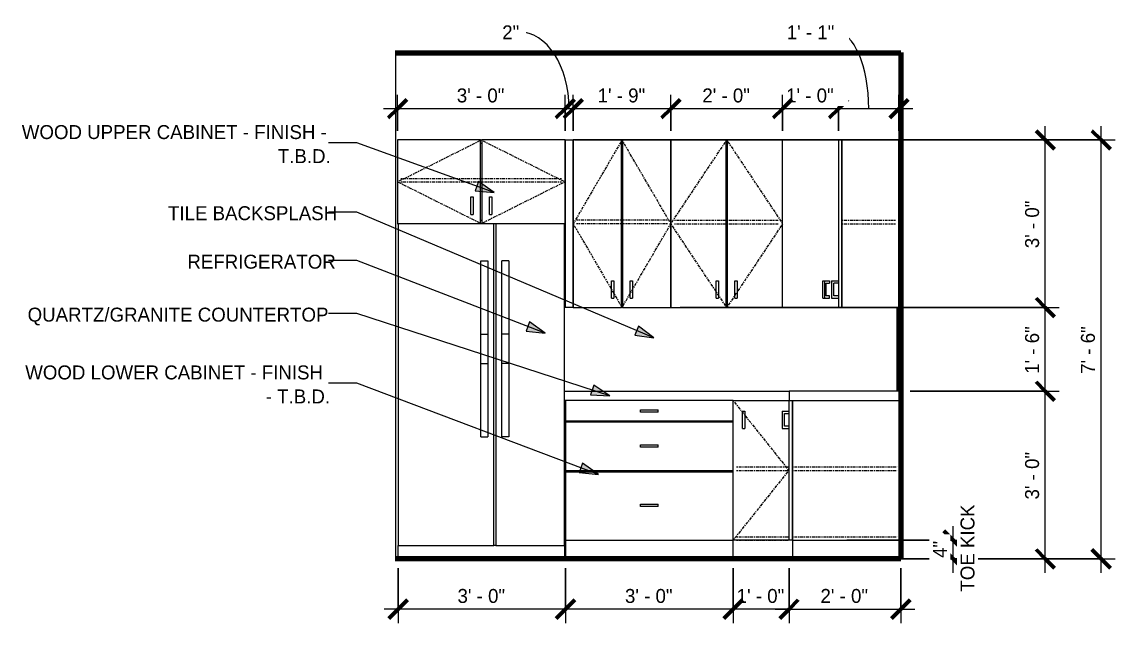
# Model space of a CAD drawing. Header units: inches. Extents: x 3011 to 5543, y -20 to 12119.
# Drawn here: x 3011.3 to 3246.1, y -13.8 to 115.4 of the extents above; entities that cross this region are included whole.
import ezdxf

# ---------------------------------------------------------------- set-up
doc = ezdxf.new("R2010")
doc.units = ezdxf.units.IN
doc.header["$MEASUREMENT"] = 0
doc.linetypes.add('Center', pattern=[1.25, 0.25, -0.1875, 0.625, -0.1875])
for name, color, linetype, lineweight in [('0-1', 7, 'Continuous', 5), ('A-ANNO-DIMS', 211, 'Continuous', 9), ('A-ANNO-DIMS-32', 211, 'Continuous', 9), ('A-FLOR-1', 7, 'Continuous', 70), ('A-WALL', 113, 'Continuous', 18), ('A-WALL-1', 113, 'Continuous', 70), ('A-WALL-2', 113, 'Continuous', 9), ('G-ANNO-TEXT', 231, 'Continuous', 9), ('I-WALL-1', 7, 'Continuous', 70), ('I-WALL-2', 250, 'Continuous', 18), ('Q-CASE', 31, 'Continuous', 9), ('Q-CASE-1', 31, 'Center', 9), ('Q-SPCQ', 91, 'Continuous', 9)]:
    doc.layers.add(name, color=color, linetype=linetype, lineweight=lineweight)
doc.styles.add('Century Gothic', font='ufonts.com_century-gothic.ttf', dxfattribs={"height": 3})
doc.dimstyles.new('OD_1__HACK_2', dxfattribs={"dimscale": 12, "dimtxt": 3.132505, "dimasz": 0.333333, "dimexe": 0.25, "dimexo": 0.166667, "dimgap": 0.041667, "dimtad": 1, "dimdec": 0, "dimzin": 3, "dimdsep": 46, "dimlunit": 4, "dimtxsty": 'Century Gothic', "dimblk1": 'OBLIQUE', "dimblk2": 'OBLIQUE', "dimsah": 1, "dimcen": 0.09, "dimdle": 0.25, "dimazin": 0, "dimtfac": 1, "dimtdec": 4, "dimtix": 1, "dimtmove": 1, "dimatfit": 3, "dimfxl": 1, "dimtvp": 1, "dimtfill": 1, "dimfrac": 2, "dimtolj": 1, "dimtzin": 0, "dimarcsym": 2})
doc.dimstyles.new('OD_1__HACK_2_1', dxfattribs={"dimscale": 12, "dimtxt": 3.132505, "dimasz": 0.333333, "dimexe": 0.25, "dimexo": 0.166667, "dimgap": 0.041667, "dimtad": 1, "dimdec": 0, "dimzin": 3, "dimdsep": 46, "dimlunit": 4, "dimtxsty": 'Century Gothic', "dimblk1": 'OBLIQUE', "dimblk2": 'OBLIQUE', "dimsah": 1, "dimcen": 0.09, "dimdle": 0.25, "dimazin": 0, "dimtfac": 1, "dimtdec": 4, "dimtix": 1, "dimtmove": 0, "dimatfit": 3, "dimfxl": 1, "dimtvp": 1, "dimtfill": 1, "dimfrac": 2, "dimtolj": 1, "dimtzin": 0, "dimarcsym": 2})

# ---------------------------------------------------------------- blocks, each defined once
blk = doc.blocks.new('CTR - 1st Phase - Shell_rvt-1-1ST FLOOR - 1BD B - ADA TYPE B - KITCHEN SIDE WALL')
at = {"layer": 'A-FLOR-1'}
for p, q in [((3091.47, 108.75), (3200.1, 108.75)), ((3200.1, 0), (3091.47, 0))]:
    blk.add_line(p, q, dxfattribs=at)
blk = doc.blocks.new('CTR - 1st Phase - Common Walls_rvt-1-1ST FLOOR - 1BD B - ADA TYPE B - KITCHEN SIDE WALL')
at = {"layer": 'I-WALL-1'}
for p, q in [((3200.07, 108.78), (3200.07, 0)), ((3200.07, 0), (3200.1, 0))]:
    blk.add_line(p, q, dxfattribs=at)
at = {"layer": 'I-WALL-2'}
blk.add_line((3091.5, 108.75), (3091.5, 0), dxfattribs=at)
blk = doc.blocks.new('Refrigerator_-_Side-by-Side_6047 - 36_ X 30_-1372843-1ST FLOOR - 1BD B - ADA TYPE B - KITCHEN SIDE WALL')
at = {"layer": 'Q-SPCQ'}
for p, q in [((3092.12, 72), (3092.12, 2.87)), ((3112.62, 72), (3092.12, 72)), ((3113.12, 72), (3112.62, 72)), ((3112.62, 2.87), (3112.62, 72)), ((3113.12, 72), (3113.12, 2.87)), ((3127.87, 72), (3113.12, 72)), ((3127.87, 2.87), (3127.87, 72)), ((3109.85, 48.29), (3109.85, 64)), ((3109.85, 64), (3111.36, 64)), ((3111.36, 64), (3111.36, 48.29)), ((3114.39, 48.29), (3114.39, 64)), ((3115.9, 64), (3114.39, 64)), ((3115.9, 64), (3115.9, 48.29)), ((3109.85, 41.94), (3109.85, 48.29)), ((3109.85, 48.29), (3111.36, 48.29)), ((3111.36, 48.29), (3111.36, 41.94)), ((3114.39, 41.94), (3114.39, 48.29)), ((3115.9, 48.29), (3114.39, 48.29)), ((3115.9, 48.29), (3115.9, 41.94)), ((3109.85, 26.23), (3109.85, 41.94)), ((3109.85, 41.94), (3111.36, 41.94)), ((3111.36, 41.94), (3111.36, 26.23)), ((3114.39, 26.23), (3114.39, 41.94)), ((3115.9, 41.94), (3114.39, 41.94)), ((3115.9, 41.94), (3115.9, 26.23)), ((3109.85, 26.23), (3111.36, 26.23)), ((3115.9, 26.23), (3114.39, 26.23)), ((3092.12, 0.37), (3092.12, 2.87)), ((3092.12, 2.87), (3112.62, 2.87)), ((3113.12, 2.87), (3112.62, 2.87)), ((3113.12, 2.87), (3127.87, 2.87)), ((3127.87, 2.87), (3127.87, 0.37)), ((3092.12, 0.37), (3127.87, 0.37)), ((3092.12, 0), (3092.12, 0.37)), ((3127.87, 0.37), (3127.87, 0))]:
    blk.add_line(p, q, dxfattribs=at)
blk = doc.blocks.new('300 Series Wall Hung Cabinet_302 - 18_ x 36_-2362919-1ST FLOOR - 1BD B - ADA TYPE B - KITCHEN SIDE WALL')
at = {"layer": 'Q-CASE'}
for p, q in [((3091.95, 90), (3091.95, 72)), ((3109.82, 90), (3091.95, 90)), ((3109.82, 72), (3109.82, 90)), ((3109.82, 90), (3110.07, 90)), ((3110.07, 90), (3110.07, 72)), ((3127.95, 90), (3110.07, 90)), ((3127.95, 72), (3127.95, 90)), ((3110.07, 89.25), (3109.82, 89.25)), ((3107.7, 77.75), (3108.19, 77.75)), ((3107.7, 74), (3107.7, 77.75)), ((3108.19, 77.75), (3108.19, 74)), ((3111.7, 77.75), (3112.19, 77.75)), ((3111.7, 74), (3111.7, 77.75)), ((3112.19, 77.75), (3112.19, 74)), ((3107.7, 74), (3108.19, 74)), ((3111.7, 74), (3112.19, 74)), ((3091.95, 72), (3092.12, 72)), ((3109.82, 72.75), (3110.07, 72.75)), ((3127.87, 72), (3127.95, 72))]:
    blk.add_line(p, q, dxfattribs=at)
at = {"layer": 'Q-CASE-1'}
for p, q in [((3091.95, 81), (3109.95, 90)), ((3109.95, 90), (3127.95, 81)), ((3109.95, 72), (3091.95, 81)), ((3092.7, 81.75), (3127.2, 81.75)), ((3092.7, 81), (3127.2, 81)), ((3127.95, 81), (3109.95, 72))]:
    blk.add_line(p, q, dxfattribs=at)
blk = doc.blocks.new('308 - 308-2727439-1ST FLOOR - 1BD B - ADA TYPE B - KITCHEN SIDE WALL')
at = {"layer": 'Q-CASE'}
for p, q in [((3174.7, 90), (3186.7, 90)), ((3183.34, 59.75), (3183.69, 59.75)), ((3183.34, 56), (3183.34, 59.75)), ((3183.69, 59.75), (3184.75, 59.75)), ((3183.69, 59.75), (3183.69, 56)), ((3184.04, 59.25), (3184.75, 59.25)), ((3184.04, 56.5), (3184.04, 59.25)), ((3184.75, 59.75), (3184.75, 59.25)), ((3184.75, 56.5), (3184.04, 56.5)), ((3184.75, 56), (3184.75, 56.5)), ((3183.34, 56), (3183.69, 56)), ((3183.69, 56), (3184.75, 56)), ((3186.7, 54), (3174.7, 54))]:
    blk.add_line(p, q, dxfattribs=at)
blk = doc.blocks.new('Base Cabinet Corner 197 - Base Cabinet Corner 197-2565125-1ST FLOOR - 1BD B - ADA TYPE B - KITCHEN SIDE WALL')
at = {"layer": 'Q-CASE'}
for p, q in [((3164.07, 34), (3176.05, 34)), ((3164.07, 4), (3164.07, 34)), ((3176.05, 34), (3176.07, 34)), ((3176.05, 34), (3176.05, 31.75)), ((3176.07, 4), (3176.07, 34)), ((3176.82, 4), (3176.82, 34)), ((3176.82, 34), (3176.82, 4)), ((3166.07, 31.75), (3166.56, 31.75)), ((3166.07, 28), (3166.07, 31.75)), ((3166.56, 31.75), (3166.56, 28)), ((3174.57, 31.75), (3176.07, 31.75)), ((3174.57, 31.75), (3174.57, 28)), ((3175.07, 31.25), (3176.07, 31.25)), ((3175.07, 28.5), (3175.07, 31.25)), ((3176.05, 31.25), (3176.05, 28.5)), ((3176.07, 28.5), (3175.07, 28.5)), ((3166.07, 28), (3166.56, 28)), ((3174.57, 28), (3176.07, 28)), ((3176.05, 28), (3176.05, 4)), ((3164.07, 0), (3164.07, 4)), ((3164.07, 0), (3164.07, 4)), ((3176.05, 4), (3164.07, 4)), ((3176.07, 4), (3176.05, 4)), ((3176.82, 4), (3176.07, 4)), ((3176.79, 4), (3200.07, 4)), ((3176.79, 4), (3176.79, 0)), ((3176.82, 4), (3200.07, 4))]:
    blk.add_line(p, q, dxfattribs=at)
at = {"layer": 'Q-CASE-1'}
for p, q in [((3164.07, 34), (3176.02, 19)), ((3176.02, 19), (3164.07, 4)), ((3164.82, 19.75), (3176.07, 19.75)), ((3164.82, 19), (3176.02, 19)), ((3176.79, 19.75), (3199.32, 19.75)), ((3176.79, 19), (3199.32, 19)), ((3164.82, 4.75), (3176.07, 4.75)), ((3176.79, 4.75), (3199.32, 4.75)), ((3164.82, 4), (3176.02, 4)), ((3176.79, 4), (3199.32, 4))]:
    blk.add_line(p, q, dxfattribs=at)
blk = doc.blocks.new('300 Series Wall Hung Cabinet_302 - 24_ X 36_-2573584-1ST FLOOR - 1BD B - ADA TYPE B - KITCHEN SIDE WALL')
at = {"layer": 'Q-CASE'}
for p, q in [((3150.7, 90), (3150.7, 54)), ((3162.57, 90), (3150.7, 90)), ((3162.57, 54), (3162.57, 90)), ((3162.57, 90), (3162.82, 90)), ((3162.82, 90), (3162.82, 54)), ((3174.7, 90), (3162.82, 90)), ((3174.7, 54), (3174.7, 90)), ((3162.82, 89.25), (3162.57, 89.25)), ((3160.45, 59.75), (3160.94, 59.75)), ((3160.45, 56), (3160.45, 59.75)), ((3160.94, 59.75), (3160.94, 56)), ((3164.45, 59.75), (3164.94, 59.75)), ((3164.45, 56), (3164.45, 59.75)), ((3164.94, 59.75), (3164.94, 56)), ((3160.45, 56), (3160.94, 56)), ((3162.57, 54.75), (3162.82, 54.75)), ((3164.45, 56), (3164.94, 56)), ((3150.7, 54), (3162.57, 54)), ((3162.82, 54), (3162.57, 54)), ((3162.82, 54), (3174.7, 54))]:
    blk.add_line(p, q, dxfattribs=at)
at = {"layer": 'Q-CASE-1'}
for p, q in [((3150.7, 72), (3162.7, 90)), ((3162.7, 90), (3174.7, 72)), ((3162.7, 54), (3150.7, 72)), ((3151.45, 72.75), (3173.95, 72.75)), ((3151.45, 72), (3173.95, 72)), ((3174.7, 72), (3162.7, 54))]:
    blk.add_line(p, q, dxfattribs=at)
blk = doc.blocks.new('300 Series Wall Hung Cabinet_302 - 21_ X 36_-2764135-1ST FLOOR - 1BD B - ADA TYPE B - KITCHEN SIDE WALL')
at = {"layer": 'Q-CASE'}
for p, q in [((3140.07, 90), (3129.7, 90)), ((3129.7, 90), (3129.7, 54)), ((3140.07, 54), (3140.07, 90)), ((3140.07, 90), (3140.32, 90)), ((3150.7, 90), (3140.32, 90)), ((3140.32, 90), (3140.32, 54)), ((3150.7, 54), (3150.7, 90)), ((3140.32, 89.25), (3140.07, 89.25)), ((3137.96, 59.75), (3138.45, 59.75)), ((3137.96, 56), (3137.96, 59.75)), ((3138.45, 59.75), (3138.45, 56)), ((3141.96, 59.75), (3142.45, 59.75)), ((3141.96, 56), (3141.96, 59.75)), ((3142.45, 59.75), (3142.45, 56)), ((3137.96, 56), (3138.45, 56)), ((3140.07, 54.75), (3140.32, 54.75)), ((3141.96, 56), (3142.45, 56)), ((3129.7, 54), (3140.07, 54)), ((3140.32, 54), (3140.07, 54)), ((3140.32, 54), (3150.7, 54))]:
    blk.add_line(p, q, dxfattribs=at)
at = {"layer": 'Q-CASE-1'}
for p, q in [((3140.2, 90), (3129.7, 72)), ((3150.7, 72), (3140.2, 90)), ((3129.7, 72), (3140.2, 54)), ((3149.95, 72.75), (3130.45, 72.75)), ((3149.95, 72), (3130.45, 72)), ((3140.2, 54), (3150.7, 72))]:
    blk.add_line(p, q, dxfattribs=at)
blk = doc.blocks.new('300 Series Wall Hung Cabinet_301 - 12_-2218017-1ST FLOOR - 1BD B - ADA TYPE B - KITCHEN SIDE WALL')
at = {"layer": 'Q-CASE'}
for p, q in [((3187.45, 90), (3186.7, 90)), ((3186.7, 90), (3186.7, 54)), ((3187.45, 54), (3187.45, 90)), ((3187.45, 90), (3187.45, 54)), ((3199.7, 90), (3187.45, 90)), ((3199.7, 54), (3199.7, 90)), ((3185.2, 59.75), (3186.7, 59.75)), ((3185.2, 59.75), (3185.2, 56)), ((3185.7, 56.5), (3185.7, 59.25)), ((3186.7, 59.25), (3185.7, 59.25)), ((3186.7, 56.5), (3185.7, 56.5)), ((3185.2, 56), (3186.7, 56)), ((3186.7, 54), (3187.45, 54)), ((3187.45, 54), (3199.7, 54))]:
    blk.add_line(p, q, dxfattribs=at)
at = {"layer": 'Q-CASE-1'}
for p, q in [((3187.45, 72.75), (3198.95, 72.75)), ((3187.45, 72), (3198.95, 72))]:
    blk.add_line(p, q, dxfattribs=at)
blk = doc.blocks.new('Base Cabinet 3 Drawer 230 - Base Cabinet 3 Drawer 230 36_-2567957-1ST FLOOR - 1BD B - ADA TYPE B - KITCHEN SIDE WALL')
at = {"layer": 'Q-CASE'}
for p, q in [((3164.07, 34), (3128.07, 34)), ((3128.07, 34), (3128.07, 29.62)), ((3144.2, 32), (3147.95, 32)), ((3144.2, 31.5), (3144.2, 32)), ((3147.95, 31.5), (3144.2, 31.5)), ((3147.95, 31.5), (3147.95, 32)), ((3128.07, 29.62), (3164.07, 29.62)), ((3128.07, 29.37), (3128.07, 29.62)), ((3164.07, 29.37), (3128.07, 29.37)), ((3128.07, 29.37), (3128.07, 19)), ((3128.82, 29.62), (3128.82, 29.37)), ((3163.32, 29.37), (3163.32, 29.62)), ((3144.2, 24.5), (3147.95, 24.5)), ((3144.2, 24), (3144.2, 24.5)), ((3147.95, 24), (3144.2, 24)), ((3147.95, 24), (3147.95, 24.5)), ((3128.07, 19), (3164.07, 19)), ((3128.07, 18.62), (3128.07, 19)), ((3128.82, 19), (3128.82, 18.62)), ((3163.32, 18.62), (3163.32, 19)), ((3164.07, 18.62), (3128.07, 18.62)), ((3128.07, 18.62), (3128.07, 4)), ((3144.2, 11.75), (3147.95, 11.75)), ((3144.2, 11.25), (3144.2, 11.75)), ((3147.95, 11.25), (3147.95, 11.75)), ((3147.95, 11.25), (3144.2, 11.25)), ((3128.07, 4), (3164.07, 4)), ((3128.07, 4), (3128.07, 0))]:
    blk.add_line(p, q, dxfattribs=at)
blk = doc.blocks.new('Cabinet Filler22 - Cabinet Filler-2764220-1ST FLOOR - 1BD B - ADA TYPE B - KITCHEN SIDE WALL')
at = {"layer": 'A-WALL'}
for p, q in [((3127.95, 90), (3129.7, 90)), ((3127.95, 90), (3127.95, 54)), ((3129.7, 54), (3129.7, 90)), ((3129.7, 54), (3127.95, 54))]:
    blk.add_line(p, q, dxfattribs=at)
blk = doc.blocks.new('DIMBLOCK1-1ST FLOOR - 1BD B - ADA TYPE B - KITCHEN SIDE WALL')
at = {"layer": 'A-ANNO-DIMS-32'}
for p, q in [((3186.7, 92), (3186.7, 99.73)), ((3199.7, 92), (3199.7, 99.73)), ((3202.7, 96.73), (3186.7, 96.73)), ((3186.7, 96.73), (3186.7, 92)), ((3199.7, 96.73), (3199.7, 92))]:
    blk.add_line(p, q, dxfattribs=at)
at = {"layer": 'A-ANNO-DIMS-32', "lineweight": 50}
for p, q in [((3186.7, 96.73), (3188.7, 98.73)), ((3199.7, 96.73), (3201.7, 98.73)), ((3186.7, 96.73), (3184.7, 94.73)), ((3199.7, 96.73), (3197.7, 94.73))]:
    blk.add_line(p, q, dxfattribs=at)
at = {"layer": 'A-ANNO-DIMS-32'}
blk.add_ellipse((3186.08, 96.73), major_axis=(0, 16.52), ratio=0.430816, start_param=4.712389, end_param=6.283185, dxfattribs=at)
at = {"layer": 'A-ANNO-DIMS-32', "color": 0, "insert": (3175.59, 114.63), "char_height": 3, "width": 12.5897, "attachment_point": 1, "line_spacing_factor": 0.984502, "style": 'Century Gothic', "bg_fill": 3, "box_fill_scale": 1.25, "bg_fill_color": 256, "bg_fill_true_color": 13158600, "bg_fill_transparency": 0}
blk.add_mtext('1\' - 1"', dxfattribs=at)
blk = doc.blocks.new('_Oblique')
at = {"color": 0, "linetype": 'ByBlock', "lineweight": -2}
blk.add_line((-0.5, -0.5), (0.5, 0.5), dxfattribs=at)
blk = doc.blocks.new('DIMBLOCK2-1ST FLOOR - 1BD B - ADA TYPE B - KITCHEN SIDE WALL')
at = {"layer": 'A-ANNO-DIMS-32'}
for p, q in [((3174.7, 92), (3174.7, 99.73)), ((3186.7, 92), (3186.7, 99.73)), ((3186.7, 96.73), (3174.7, 96.73)), ((3174.7, 96.73), (3174.7, 92)), ((3186.7, 96.73), (3186.7, 92))]:
    blk.add_line(p, q, dxfattribs=at)
at = {"layer": 'A-ANNO-DIMS-32', "lineweight": 50}
for p, q in [((3174.7, 96.73), (3176.7, 98.73)), ((3186.7, 96.73), (3188.7, 98.73)), ((3174.7, 96.73), (3172.7, 94.73)), ((3186.7, 96.73), (3184.7, 94.73))]:
    blk.add_line(p, q, dxfattribs=at)
at = {"layer": 'A-ANNO-DIMS-32', "color": 0, "insert": (3175.45, 101.07), "char_height": 3, "width": 12.5897, "attachment_point": 1, "line_spacing_factor": 0.984502, "style": 'Century Gothic', "bg_fill": 3, "box_fill_scale": 1.25, "bg_fill_color": 256, "bg_fill_true_color": 13158600, "bg_fill_transparency": 0}
blk.add_mtext('1\' - 0"', dxfattribs=at)
blk = doc.blocks.new('DIMBLOCK3-1ST FLOOR - 1BD B - ADA TYPE B - KITCHEN SIDE WALL')
at = {"layer": 'A-ANNO-DIMS-32'}
for p, q in [((3150.7, 92), (3150.7, 99.73)), ((3174.7, 92), (3174.7, 99.73)), ((3174.7, 96.73), (3150.7, 96.73)), ((3150.7, 96.73), (3150.7, 92)), ((3174.7, 96.73), (3174.7, 92))]:
    blk.add_line(p, q, dxfattribs=at)
at = {"layer": 'A-ANNO-DIMS-32', "lineweight": 50}
for p, q in [((3150.7, 96.73), (3152.7, 98.73)), ((3174.7, 96.73), (3176.7, 98.73)), ((3150.7, 96.73), (3148.7, 94.73)), ((3174.7, 96.73), (3172.7, 94.73))]:
    blk.add_line(p, q, dxfattribs=at)
at = {"layer": 'A-ANNO-DIMS-32', "color": 0, "insert": (3157.45, 101.07), "char_height": 3, "width": 12.5897, "attachment_point": 1, "line_spacing_factor": 0.984502, "style": 'Century Gothic', "bg_fill": 3, "box_fill_scale": 1.25, "bg_fill_color": 256, "bg_fill_true_color": 13158600, "bg_fill_transparency": 0}
blk.add_mtext('2\' - 0"', dxfattribs=at)
blk = doc.blocks.new('DIMBLOCK4-1ST FLOOR - 1BD B - ADA TYPE B - KITCHEN SIDE WALL')
at = {"layer": 'A-ANNO-DIMS-32'}
for p, q in [((3129.7, 92), (3129.7, 99.73)), ((3150.7, 92), (3150.7, 99.73)), ((3150.7, 96.73), (3129.7, 96.73)), ((3129.7, 96.73), (3129.7, 92)), ((3150.7, 96.73), (3150.7, 92))]:
    blk.add_line(p, q, dxfattribs=at)
at = {"layer": 'A-ANNO-DIMS-32', "lineweight": 50}
for p, q in [((3129.7, 96.73), (3131.7, 98.73)), ((3150.7, 96.73), (3152.7, 98.73)), ((3129.7, 96.73), (3127.7, 94.73)), ((3150.7, 96.73), (3148.7, 94.73))]:
    blk.add_line(p, q, dxfattribs=at)
at = {"layer": 'A-ANNO-DIMS-32', "color": 0, "insert": (3134.95, 101.07), "char_height": 3, "width": 12.5897, "attachment_point": 1, "line_spacing_factor": 0.984502, "style": 'Century Gothic', "bg_fill": 3, "box_fill_scale": 1.25, "bg_fill_color": 256, "bg_fill_true_color": 13158600, "bg_fill_transparency": 0}
blk.add_mtext('1\' - 9"', dxfattribs=at)
blk = doc.blocks.new('DIMBLOCK5-1ST FLOOR - 1BD B - ADA TYPE B - KITCHEN SIDE WALL')
at = {"layer": 'A-ANNO-DIMS-32'}
for p, q in [((3127.95, 92), (3127.95, 99.73)), ((3129.7, 92), (3129.7, 99.73)), ((3129.7, 96.73), (3127.95, 96.73)), ((3127.95, 96.73), (3127.95, 92)), ((3129.7, 96.73), (3129.7, 92))]:
    blk.add_line(p, q, dxfattribs=at)
at = {"layer": 'A-ANNO-DIMS-32', "lineweight": 50}
for p, q in [((3127.95, 96.73), (3129.95, 98.73)), ((3129.7, 96.73), (3131.7, 98.73)), ((3127.95, 96.73), (3125.95, 94.73)), ((3129.7, 96.73), (3127.7, 94.73))]:
    blk.add_line(p, q, dxfattribs=at)
at = {"layer": 'A-ANNO-DIMS-32'}
blk.add_ellipse((3118.09, 96.73), major_axis=(0, 16.52), ratio=0.649857, start_param=4.712389, end_param=6.283185, dxfattribs=at)
at = {"layer": 'A-ANNO-DIMS-32', "color": 0, "insert": (3114.46, 114.63), "char_height": 3, "width": 4.3557, "attachment_point": 1, "line_spacing_factor": 0.984502, "style": 'Century Gothic', "bg_fill": 3, "box_fill_scale": 1.25, "bg_fill_color": 256, "bg_fill_true_color": 13158600, "bg_fill_transparency": 0}
blk.add_mtext('2"', dxfattribs=at)
blk = doc.blocks.new('DIMBLOCK6-1ST FLOOR - 1BD B - ADA TYPE B - KITCHEN SIDE WALL')
at = {"layer": 'A-ANNO-DIMS-32'}
for p, q in [((3091.95, 92), (3091.95, 99.73)), ((3127.95, 92), (3127.95, 99.73)), ((3127.95, 96.73), (3088.95, 96.73)), ((3091.95, 96.73), (3091.95, 92)), ((3127.95, 96.73), (3127.95, 92))]:
    blk.add_line(p, q, dxfattribs=at)
at = {"layer": 'A-ANNO-DIMS-32', "lineweight": 50}
for p, q in [((3091.95, 96.73), (3093.95, 98.73)), ((3127.95, 96.73), (3129.95, 98.73)), ((3091.95, 96.73), (3089.95, 94.73)), ((3127.95, 96.73), (3125.95, 94.73))]:
    blk.add_line(p, q, dxfattribs=at)
at = {"layer": 'A-ANNO-DIMS-32', "color": 0, "insert": (3104.7, 101.07), "char_height": 3, "width": 12.5897, "attachment_point": 1, "line_spacing_factor": 0.984502, "style": 'Century Gothic', "bg_fill": 3, "box_fill_scale": 1.25, "bg_fill_color": 256, "bg_fill_true_color": 13158600, "bg_fill_transparency": 0}
blk.add_mtext('3\' - 0"', dxfattribs=at)
blk = doc.blocks.new('DIMBLOCK7-1ST FLOOR - 1BD B - ADA TYPE B - KITCHEN SIDE WALL')
at = {"layer": 'A-ANNO-DIMS-32', "lineweight": 50}
for p, q in [((3231.14, 36), (3229.14, 38)), ((3231.14, 36), (3233.14, 34)), ((3231.14, 0), (3229.14, 2)), ((3231.14, 0), (3233.14, -2))]:
    blk.add_line(p, q, dxfattribs=at)
at = {"layer": 'A-ANNO-DIMS-32'}
for p, q in [((3202.07, 36), (3234.14, 36)), ((3231.14, 36), (3202.08, 36)), ((3231.14, -3), (3231.14, 36)), ((3202.07, 0), (3234.14, 0)), ((3231.14, 0), (3202.07, 0))]:
    blk.add_line(p, q, dxfattribs=at)
at = {"layer": 'A-ANNO-DIMS-32', "color": 0, "insert": (3226.79, 12.75), "char_height": 3, "width": 12.5897, "attachment_point": 1, "rotation": 90, "line_spacing_factor": 0.984502, "style": 'Century Gothic', "bg_fill": 3, "box_fill_scale": 1.25, "bg_fill_color": 256, "bg_fill_true_color": 13158600, "bg_fill_transparency": 0}
blk.add_mtext('3\' - 0"', dxfattribs=at)
blk = doc.blocks.new('DIMBLOCK8-1ST FLOOR - 1BD B - ADA TYPE B - KITCHEN SIDE WALL')
at = {"layer": 'A-ANNO-DIMS-32', "lineweight": 50}
for p, q in [((3231.14, 54), (3229.14, 56)), ((3231.14, 54), (3233.14, 52)), ((3231.14, 36), (3229.14, 38)), ((3231.14, 36), (3233.14, 34))]:
    blk.add_line(p, q, dxfattribs=at)
at = {"layer": 'A-ANNO-DIMS-32'}
for p, q in [((3152.7, 54), (3234.14, 54)), ((3231.14, 54), (3152.7, 54)), ((3231.14, 36), (3231.14, 54)), ((3202.07, 36), (3234.14, 36)), ((3231.14, 36), (3202.08, 36))]:
    blk.add_line(p, q, dxfattribs=at)
at = {"layer": 'A-ANNO-DIMS-32', "color": 0, "insert": (3226.79, 39.75), "char_height": 3, "width": 12.5897, "attachment_point": 1, "rotation": 90, "line_spacing_factor": 0.984502, "style": 'Century Gothic', "bg_fill": 3, "box_fill_scale": 1.25, "bg_fill_color": 256, "bg_fill_true_color": 13158600, "bg_fill_transparency": 0}
blk.add_mtext('1\' - 6"', dxfattribs=at)
blk = doc.blocks.new('DIMBLOCK9-1ST FLOOR - 1BD B - ADA TYPE B - KITCHEN SIDE WALL')
at = {"layer": 'A-ANNO-DIMS-32', "lineweight": 50}
for p, q in [((3231.14, 90), (3229.14, 92)), ((3231.14, 90), (3233.14, 88)), ((3231.14, 54), (3229.14, 56)), ((3231.14, 54), (3233.14, 52))]:
    blk.add_line(p, q, dxfattribs=at)
at = {"layer": 'A-ANNO-DIMS-32'}
for p, q in [((3231.14, 54), (3231.14, 93)), ((3129.95, 90), (3234.14, 90)), ((3231.14, 90), (3129.95, 90)), ((3152.7, 54), (3234.14, 54)), ((3231.14, 54), (3152.7, 54))]:
    blk.add_line(p, q, dxfattribs=at)
at = {"layer": 'A-ANNO-DIMS-32', "color": 0, "insert": (3226.79, 66.75), "char_height": 3, "width": 12.5897, "attachment_point": 1, "rotation": 90, "line_spacing_factor": 0.984502, "style": 'Century Gothic', "bg_fill": 3, "box_fill_scale": 1.25, "bg_fill_color": 256, "bg_fill_true_color": 13158600, "bg_fill_transparency": 0}
blk.add_mtext('3\' - 0"', dxfattribs=at)
blk = doc.blocks.new('DIMBLOCK10-1ST FLOOR - 1BD B - ADA TYPE B - KITCHEN SIDE WALL')
at = {"layer": 'A-ANNO-DIMS-32', "lineweight": 50}
for p, q in [((3243.14, 90), (3241.14, 92)), ((3243.14, 90), (3245.14, 88)), ((3243.14, 0), (3241.14, 2)), ((3243.14, 0), (3245.14, -2))]:
    blk.add_line(p, q, dxfattribs=at)
at = {"layer": 'A-ANNO-DIMS-32'}
for p, q in [((3243.14, -3), (3243.14, 93)), ((3129.95, 90), (3246.14, 90)), ((3243.14, 90), (3129.95, 90)), ((3166.07, 0), (3246.14, 0)), ((3243.14, 0), (3166.07, 0))]:
    blk.add_line(p, q, dxfattribs=at)
at = {"layer": 'A-ANNO-DIMS-32', "color": 0, "insert": (3238.79, 39.75), "char_height": 3, "width": 12.5897, "attachment_point": 1, "rotation": 90, "line_spacing_factor": 0.984502, "style": 'Century Gothic', "bg_fill": 3, "box_fill_scale": 1.25, "bg_fill_color": 256, "bg_fill_true_color": 13158600, "bg_fill_transparency": 0}
blk.add_mtext('7\' - 6"', dxfattribs=at)
blk = doc.blocks.new('DIMBLOCK11-1ST FLOOR - 1BD B - ADA TYPE B - KITCHEN SIDE WALL')
at = {"layer": 'A-ANNO-DIMS-32', "lineweight": 50}
for p, q in [((3211.34, 4), (3209.34, 6)), ((3211.34, 4), (3213.34, 2)), ((3211.34, 0), (3209.34, 2)), ((3211.34, 0), (3213.34, -2))]:
    blk.add_line(p, q, dxfattribs=at)
at = {"layer": 'A-ANNO-DIMS-32'}
for p, q in [((3211.34, -3), (3211.34, 7)), ((3188.47, 4), (3214.34, 4)), ((3211.34, 4), (3188.47, 4)), ((3166.07, 0), (3214.34, 0)), ((3211.34, 0), (3166.07, 0))]:
    blk.add_line(p, q, dxfattribs=at)
at = {"layer": 'A-ANNO-DIMS-32', "color": 0, "char_height": 3, "attachment_point": 1, "rotation": 90, "line_spacing_factor": 0.984502, "style": 'Century Gothic', "bg_fill": 3, "box_fill_scale": 1.25, "bg_fill_color": 256, "bg_fill_true_color": 13158600, "bg_fill_transparency": 0}
for s, insert, width in [('TOE KICK', (3212.92, -7.05), 21.7187), ('4"', (3207, 0.19), 4.3557)]:
    blk.add_mtext(s, dxfattribs=dict(at, insert=insert, width=width))
blk = doc.blocks.new('DIMBLOCK12-1ST FLOOR - 1BD B - ADA TYPE B - KITCHEN SIDE WALL')
at = {"layer": 'A-ANNO-DIMS-32'}
for p, q in [((3164.07, -2), (3164.07, -13.82)), ((3164.07, -10.82), (3164.07, -2)), ((3176.07, -2), (3176.07, -13.82)), ((3176.07, -10.82), (3176.07, -2)), ((3176.07, -10.82), (3164.07, -10.82))]:
    blk.add_line(p, q, dxfattribs=at)
at = {"layer": 'A-ANNO-DIMS-32', "lineweight": 50}
for p, q in [((3164.07, -10.82), (3166.07, -8.82)), ((3176.07, -10.82), (3178.07, -8.82)), ((3164.07, -10.82), (3162.07, -12.82)), ((3176.07, -10.82), (3174.07, -12.82))]:
    blk.add_line(p, q, dxfattribs=at)
at = {"layer": 'A-ANNO-DIMS-32', "color": 0, "insert": (3164.83, -6.48), "char_height": 3, "width": 12.5897, "attachment_point": 1, "line_spacing_factor": 0.984502, "style": 'Century Gothic', "bg_fill": 3, "box_fill_scale": 1.25, "bg_fill_color": 256, "bg_fill_true_color": 13158600, "bg_fill_transparency": 0}
blk.add_mtext('1\' - 0"', dxfattribs=at)
blk = doc.blocks.new('DIMBLOCK13-1ST FLOOR - 1BD B - ADA TYPE B - KITCHEN SIDE WALL')
at = {"layer": 'A-ANNO-DIMS-32'}
for p, q in [((3128.07, -2), (3128.07, -13.82)), ((3128.07, -10.82), (3128.07, -2)), ((3164.07, -2), (3164.07, -13.82)), ((3164.07, -10.82), (3164.07, -2)), ((3164.07, -10.82), (3128.07, -10.82))]:
    blk.add_line(p, q, dxfattribs=at)
at = {"layer": 'A-ANNO-DIMS-32', "lineweight": 50}
for p, q in [((3128.07, -10.82), (3130.07, -8.82)), ((3164.07, -10.82), (3166.07, -8.82)), ((3128.07, -10.82), (3126.07, -12.82)), ((3164.07, -10.82), (3162.07, -12.82))]:
    blk.add_line(p, q, dxfattribs=at)
at = {"layer": 'A-ANNO-DIMS-32', "color": 0, "insert": (3140.83, -6.48), "char_height": 3, "width": 12.5897, "attachment_point": 1, "line_spacing_factor": 0.984502, "style": 'Century Gothic', "bg_fill": 3, "box_fill_scale": 1.25, "bg_fill_color": 256, "bg_fill_true_color": 13158600, "bg_fill_transparency": 0}
blk.add_mtext('3\' - 0"', dxfattribs=at)
blk = doc.blocks.new('DIMBLOCK14-1ST FLOOR - 1BD B - ADA TYPE B - KITCHEN SIDE WALL')
at = {"layer": 'A-ANNO-DIMS-32'}
for p, q in [((3092.12, -2), (3092.12, -13.82)), ((3092.12, -10.82), (3092.12, -2)), ((3128.07, -2), (3128.07, -13.82)), ((3128.07, -10.82), (3128.07, -2)), ((3128.07, -10.82), (3089.12, -10.82))]:
    blk.add_line(p, q, dxfattribs=at)
at = {"layer": 'A-ANNO-DIMS-32', "lineweight": 50}
for p, q in [((3092.12, -10.82), (3094.12, -8.82)), ((3128.07, -10.82), (3130.07, -8.82)), ((3092.12, -10.82), (3090.12, -12.82)), ((3128.07, -10.82), (3126.07, -12.82))]:
    blk.add_line(p, q, dxfattribs=at)
at = {"layer": 'A-ANNO-DIMS-32', "color": 0, "insert": (3104.85, -6.48), "char_height": 3, "width": 12.5897, "attachment_point": 1, "line_spacing_factor": 0.984502, "style": 'Century Gothic', "bg_fill": 3, "box_fill_scale": 1.25, "bg_fill_color": 256, "bg_fill_true_color": 13158600, "bg_fill_transparency": 0}
blk.add_mtext('3\' - 0"', dxfattribs=at)
blk = doc.blocks.new('DIMBLOCK15-1ST FLOOR - 1BD B - ADA TYPE B - KITCHEN SIDE WALL')
at = {"layer": 'A-ANNO-DIMS-32'}
for p, q in [((3176.07, -2), (3176.07, -13.82)), ((3176.07, -10.82), (3176.07, -2)), ((3200.07, -2), (3200.07, -13.82)), ((3200.07, -10.82), (3200.07, -2)), ((3173.07, -10.82), (3203.07, -10.82))]:
    blk.add_line(p, q, dxfattribs=at)
at = {"layer": 'A-ANNO-DIMS-32', "lineweight": 50}
for p, q in [((3176.07, -10.82), (3178.07, -8.82)), ((3200.07, -10.82), (3202.07, -8.82)), ((3176.07, -10.82), (3174.07, -12.82)), ((3200.07, -10.82), (3198.07, -12.82))]:
    blk.add_line(p, q, dxfattribs=at)
at = {"layer": 'A-ANNO-DIMS-32', "color": 0, "insert": (3182.83, -6.48), "char_height": 3, "width": 12.5897, "attachment_point": 1, "line_spacing_factor": 0.984502, "style": 'Century Gothic', "bg_fill": 3, "box_fill_scale": 1.25, "bg_fill_color": 256, "bg_fill_true_color": 13158600, "bg_fill_transparency": 0}
blk.add_mtext('2\' - 0"', dxfattribs=at)

msp = doc.modelspace()

# ---------------------------------------------------------------- hatches: boundary and pattern name
at = {"layer": 'G-ANNO-TEXT'}
for points in [[(3112.76, 78.71), (3109.36, 81.08), (3108.64, 79.06)], [(3123.69, 48.46), (3120.34, 50.9), (3119.57, 48.9)]]:
    msp.add_hatch(color=256, dxfattribs=at).paths.add_polyline_path(points, flags=0)

# ---------------------------------------------------------------- linework, layer by layer
at = {"layer": 'A-WALL'}
msp.add_line((3127.95, 54), (3127.87, 54), dxfattribs=at)
at = {"layer": 'A-WALL-1'}
for p, q in [((3199.7, 54), (3199.7, 36)), ((3200.07, 54), (3199.7, 54)), ((3200.07, 36), (3200.07, 54)), ((3199.7, 36), (3200.07, 36))]:
    msp.add_line(p, q, dxfattribs=at)
at = {"layer": 'A-WALL-2'}
for p, q in [((3127.87, 36), (3176.07, 36)), ((3164.07, 34), (3127.87, 34))]:
    msp.add_line(p, q, dxfattribs=at)
at = {"layer": 'G-ANNO-TEXT'}
for p, q in [((3083.22, 89.37), (3077.15, 89.37)), ((3109.36, 81.08), (3108.64, 79.06)), ((3112.76, 78.71), (3109.36, 81.08)), ((3108.64, 79.06), (3112.76, 78.71)), ((3083.22, 74.52), (3077.15, 74.52)), ((3083.22, 64.1), (3077.15, 64.1)), ((3123.69, 48.46), (3083.22, 64.1)), ((3083.22, 52.72), (3077.15, 52.72)), ((3120.34, 50.9), (3119.57, 48.9)), ((3123.69, 48.46), (3120.34, 50.9)), ((3119.57, 48.9), (3123.69, 48.46)), ((3083.22, 37.72), (3077.15, 37.72))]:
    msp.add_line(p, q, dxfattribs=at)
at = {"layer": 'Q-SPCQ'}
for p, q in [((3176.07, 36), (3176.07, 34)), ((3200.07, 36), (3176.07, 36)), ((3200.07, 34), (3200.07, 36)), ((3176.07, 34), (3200.07, 34))]:
    msp.add_line(p, q, dxfattribs=at)

# ---------------------------------------------------------------- block references
at = {"layer": '0-1'}
for name in ['CTR - 1st Phase - Shell_rvt-1-1ST FLOOR - 1BD B - ADA TYPE B - KITCHEN SIDE WALL', 'CTR - 1st Phase - Common Walls_rvt-1-1ST FLOOR - 1BD B - ADA TYPE B - KITCHEN SIDE WALL']:
    msp.add_blockref(name, (0, 0), dxfattribs=at)
at = {"layer": 'A-WALL'}
msp.add_blockref('Cabinet Filler22 - Cabinet Filler-2764220-1ST FLOOR - 1BD B - ADA TYPE B - KITCHEN SIDE WALL', (0, 0), dxfattribs=at)
at = {"layer": 'Q-CASE'}
for name in ['300 Series Wall Hung Cabinet_302 - 18_ x 36_-2362919-1ST FLOOR - 1BD B - ADA TYPE B - KITCHEN SIDE WALL', '300 Series Wall Hung Cabinet_302 - 21_ X 36_-2764135-1ST FLOOR - 1BD B - ADA TYPE B - KITCHEN SIDE WALL', '300 Series Wall Hung Cabinet_302 - 24_ X 36_-2573584-1ST FLOOR - 1BD B - ADA TYPE B - KITCHEN SIDE WALL', '308 - 308-2727439-1ST FLOOR - 1BD B - ADA TYPE B - KITCHEN SIDE WALL', '300 Series Wall Hung Cabinet_301 - 12_-2218017-1ST FLOOR - 1BD B - ADA TYPE B - KITCHEN SIDE WALL', 'Base Cabinet 3 Drawer 230 - Base Cabinet 3 Drawer 230 36_-2567957-1ST FLOOR - 1BD B - ADA TYPE B - KITCHEN SIDE WALL', 'Base Cabinet Corner 197 - Base Cabinet Corner 197-2565125-1ST FLOOR - 1BD B - ADA TYPE B - KITCHEN SIDE WALL']:
    msp.add_blockref(name, (0, 0), dxfattribs=at)
at = {"layer": 'Q-SPCQ'}
msp.add_blockref('Refrigerator_-_Side-by-Side_6047 - 36_ X 30_-1372843-1ST FLOOR - 1BD B - ADA TYPE B - KITCHEN SIDE WALL', (0, 0), dxfattribs=at)

# ---------------------------------------------------------------- texts
at = {"layer": 'G-ANNO-TEXT', "char_height": 3, "attachment_point": 1, "style": 'Century Gothic'}
for s, insert, width in [('WOOD UPPER CABINET - FINISH -', (3011.24, 93.2), 79.891), ('T.B.D.', (3066.24, 88.03), 13.231), ('TILE BACKSPLASH', (3042.65, 75.77), 41.814), ('REFRIGERATOR', (3046.82, 65.35), 36.764), ('QUARTZ/GRANITE COUNTERTOP', (3012.49, 53.97), 78.376), ('WOOD LOWER CABINET - FINISH', (3011.98, 41.55), 78.982), ('- T.B.D.', (3063.65, 36.39), 16.362)]:
    msp.add_mtext(s, dxfattribs=dict(at, insert=insert, width=width))

# ---------------------------------------------------------------- next in the draw order: dimensions: what is measured, and where the dimension line sits
at = {"layer": 'A-ANNO-DIMS'}
dim = msp.add_linear_dim(base=(3186.7, 96.73), p1=(3199.7, 90), p2=(3186.7, 90), dimstyle='OD_1__HACK_2', override={"dimpost": '<>', "dimfxl": 13}, dxfattribs=at)
dim.commit()
dim.dimension.update_dxf_attribs({"geometry": 'DIMBLOCK1-1ST FLOOR - 1BD B - ADA TYPE B - KITCHEN SIDE WALL', "text_midpoint": (3181.88, 112.63), "dimtype": 160})
dim = msp.add_linear_dim(base=(3231.14, 36), p1=(3200.07, 0), p2=(3200.07, 36), angle=90, dimstyle='OD_1__HACK_2_1', override={"dimpost": '<>', "dimfxl": 36}, dxfattribs=at)
dim.commit()
dim.dimension.update_dxf_attribs({"geometry": 'DIMBLOCK7-1ST FLOOR - 1BD B - ADA TYPE B - KITCHEN SIDE WALL', "text_midpoint": (3229.06, 18)})

# ---------------------------------------------------------------- next in the draw order: dimensions: what is measured, and where the dimension line sits
dim = msp.add_linear_dim(base=(3174.7, 96.73), p1=(3186.7, 90), p2=(3174.7, 90), dimstyle='OD_1__HACK_2_1', override={"dimpost": '<>', "dimfxl": 12}, dxfattribs=at)
dim.commit()
dim.dimension.update_dxf_attribs({"geometry": 'DIMBLOCK2-1ST FLOOR - 1BD B - ADA TYPE B - KITCHEN SIDE WALL', "text_midpoint": (3180.7, 98.8)})
dim = msp.add_linear_dim(base=(3231.14, 54), p1=(3200.07, 36), p2=(3150.7, 54), angle=90, dimstyle='OD_1__HACK_2_1', override={"dimpost": '<>', "dimfxl": 52.553693}, dxfattribs=at)
dim.commit()
dim.dimension.update_dxf_attribs({"geometry": 'DIMBLOCK8-1ST FLOOR - 1BD B - ADA TYPE B - KITCHEN SIDE WALL', "text_midpoint": (3229.06, 45)})

# ---------------------------------------------------------------- next in the draw order: dimensions: what is measured, and where the dimension line sits
dim = msp.add_linear_dim(base=(3150.7, 96.73), p1=(3174.7, 90), p2=(3150.7, 90), dimstyle='OD_1__HACK_2_1', override={"dimpost": '<>', "dimfxl": 24}, dxfattribs=at)
dim.commit()
dim.dimension.update_dxf_attribs({"geometry": 'DIMBLOCK3-1ST FLOOR - 1BD B - ADA TYPE B - KITCHEN SIDE WALL', "text_midpoint": (3162.7, 98.8)})

# ---------------------------------------------------------------- next in the draw order: dimensions: what is measured, and where the dimension line sits
dim = msp.add_linear_dim(base=(3129.7, 96.73), p1=(3150.7, 90), p2=(3129.7, 90), dimstyle='OD_1__HACK_2_1', override={"dimpost": '<>', "dimfxl": 21}, dxfattribs=at)
dim.commit()
dim.dimension.update_dxf_attribs({"geometry": 'DIMBLOCK4-1ST FLOOR - 1BD B - ADA TYPE B - KITCHEN SIDE WALL', "text_midpoint": (3140.2, 98.8)})

# ---------------------------------------------------------------- next in the draw order: dimensions: what is measured, and where the dimension line sits
dim = msp.add_linear_dim(base=(3127.95, 96.73), p1=(3129.7, 90), p2=(3127.95, 90), dimstyle='OD_1__HACK_2', override={"dimpost": '<>', "dimfxl": 1.75}, dxfattribs=at)
dim.commit()
dim.dimension.update_dxf_attribs({"geometry": 'DIMBLOCK5-1ST FLOOR - 1BD B - ADA TYPE B - KITCHEN SIDE WALL', "text_midpoint": (3116.63, 112.63), "dimtype": 160})

# ---------------------------------------------------------------- next in the draw order: dimensions: what is measured, and where the dimension line sits
dim = msp.add_linear_dim(base=(3091.95, 96.73), p1=(3127.95, 90), p2=(3091.95, 90), dimstyle='OD_1__HACK_2_1', override={"dimpost": '<>', "dimfxl": 36}, dxfattribs=at)
dim.commit()
dim.dimension.update_dxf_attribs({"geometry": 'DIMBLOCK6-1ST FLOOR - 1BD B - ADA TYPE B - KITCHEN SIDE WALL', "text_midpoint": (3109.95, 98.8)})

# ---------------------------------------------------------------- next in the draw order: linework, layer by layer
at = {"layer": 'G-ANNO-TEXT'}
msp.add_line((3112.76, 78.71), (3083.22, 89.37), dxfattribs=at)

# ---------------------------------------------------------------- next in the draw order: dimensions: what is measured, and where the dimension line sits
at = {"layer": 'A-ANNO-DIMS'}
dim = msp.add_linear_dim(base=(3231.14, 90), p1=(3150.7, 54), p2=(3127.95, 90), angle=90, dimstyle='OD_1__HACK_2_1', override={"dimpost": '<>', "dimfxl": 42.585943}, dxfattribs=at)
dim.commit()
dim.dimension.update_dxf_attribs({"geometry": 'DIMBLOCK9-1ST FLOOR - 1BD B - ADA TYPE B - KITCHEN SIDE WALL', "text_midpoint": (3229.06, 72)})

# ---------------------------------------------------------------- next in the draw order: dimensions: what is measured, and where the dimension line sits
dim = msp.add_linear_dim(base=(3243.14, 90), p1=(3164.07, 0), p2=(3127.95, 90), angle=90, dimstyle='OD_1__HACK_2_1', override={"dimpost": '<>', "dimfxl": 96.97946}, dxfattribs=at)
dim.commit()
dim.dimension.update_dxf_attribs({"geometry": 'DIMBLOCK10-1ST FLOOR - 1BD B - ADA TYPE B - KITCHEN SIDE WALL', "text_midpoint": (3241.06, 45)})

# ---------------------------------------------------------------- next in the draw order: hatches: boundary and pattern name
at = {"layer": 'G-ANNO-TEXT'}
for points in [[(3147.02, 47.46), (3143.76, 50.01), (3142.92, 48.03)], [(3137.59, 35.02), (3134.12, 37.28), (3133.45, 35.24)], [(3135.11, 18.11), (3131.74, 20.52), (3130.99, 18.52)]]:
    msp.add_hatch(color=256, dxfattribs=at).paths.add_polyline_path(points, flags=0)

# ---------------------------------------------------------------- next in the draw order: linework, layer by layer
for p, q in [((3147.02, 47.46), (3083.22, 74.52)), ((3137.59, 35.02), (3083.22, 52.72)), ((3143.76, 50.01), (3142.92, 48.03)), ((3147.02, 47.46), (3143.76, 50.01)), ((3142.92, 48.03), (3147.02, 47.46)), ((3135.11, 18.11), (3083.22, 37.72)), ((3134.12, 37.28), (3133.45, 35.24)), ((3133.45, 35.24), (3137.59, 35.02)), ((3137.59, 35.02), (3134.12, 37.28)), ((3131.74, 20.52), (3130.99, 18.52)), ((3135.11, 18.11), (3131.74, 20.52)), ((3130.99, 18.52), (3135.11, 18.11))]:
    msp.add_line(p, q, dxfattribs=at)

# ---------------------------------------------------------------- next in the draw order: dimensions: what is measured, and where the dimension line sits
at = {"layer": 'A-ANNO-DIMS'}
dim = msp.add_linear_dim(base=(3211.34, 4), p1=(3164.07, 0), p2=(3186.47, 4), angle=90, text='<>\\XTOE KICK', dimstyle='OD_1__HACK_2_1', override={"dimpost": '<>', "dimfxl": 22.746451}, dxfattribs=at)
dim.commit()
dim.dimension.update_dxf_attribs({"geometry": 'DIMBLOCK11-1ST FLOOR - 1BD B - ADA TYPE B - KITCHEN SIDE WALL', "text_midpoint": (3211.34, 2)})

# ---------------------------------------------------------------- next in the draw order: dimensions: what is measured, and where the dimension line sits
dim = msp.add_linear_dim(base=(3164.07, -10.82), p1=(3176.07, 0), p2=(3164.07, 0), dimstyle='OD_1__HACK_2_1', override={"dimpost": '<>', "dimfxl": 12}, dxfattribs=at)
dim.commit()
dim.dimension.update_dxf_attribs({"geometry": 'DIMBLOCK12-1ST FLOOR - 1BD B - ADA TYPE B - KITCHEN SIDE WALL', "text_midpoint": (3170.07, -8.75)})

# ---------------------------------------------------------------- next in the draw order: dimensions: what is measured, and where the dimension line sits
for base, p1, p2, override, picture, middle in [((3128.07, -10.82), (3164.07, 0), (3128.07, 0), {"dimpost": '<>', "dimfxl": 36}, 'DIMBLOCK13-1ST FLOOR - 1BD B - ADA TYPE B - KITCHEN SIDE WALL', (3146.07, -8.75)), ((3200.07, -10.82), (3176.07, 0), (3200.07, 0), {"dimpost": '<>', "dimfxl": 24}, 'DIMBLOCK15-1ST FLOOR - 1BD B - ADA TYPE B - KITCHEN SIDE WALL', (3188.07, -8.75))]:
    dim = msp.add_linear_dim(base=base, p1=p1, p2=p2, dimstyle='OD_1__HACK_2_1', override=override, dxfattribs=at)
    dim.commit()
    dim.dimension.update_dxf_attribs({"geometry": picture, "text_midpoint": middle})

# ---------------------------------------------------------------- next in the draw order: dimensions: what is measured, and where the dimension line sits
dim = msp.add_linear_dim(base=(3092.12, -10.82), p1=(3128.07, 0), p2=(3092.12, 0), dimstyle='OD_1__HACK_2_1', override={"dimpost": '<>', "dimfxl": 35.95}, dxfattribs=at)
dim.commit()
dim.dimension.update_dxf_attribs({"geometry": 'DIMBLOCK14-1ST FLOOR - 1BD B - ADA TYPE B - KITCHEN SIDE WALL', "text_midpoint": (3110.1, -8.75)})

doc.saveas('drawing.dxf')
